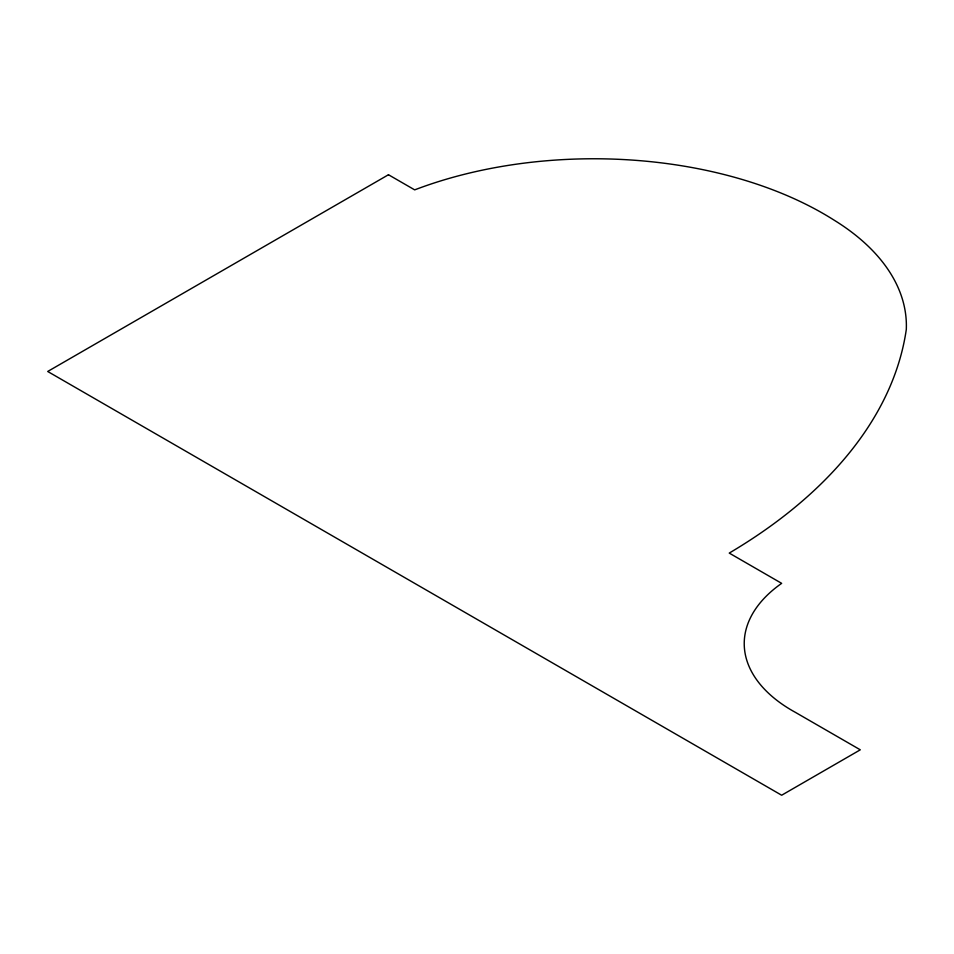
<?xml version="1.0" encoding="UTF-8"?>
<svg xmlns="http://www.w3.org/2000/svg" width="954" height="954" viewBox="0 0 954 954"><rect width="100%" height="100%" fill="white"/><g stroke="black" fill="none" stroke-linecap="round" stroke-linejoin="round"><path stroke-width="1.43" d="M388.469 174.737L47.7 371.476L781.66 795.231L860.293 749.82L795.278 712.292A164.183 94.792 0 0 1 781.66 583.347L729.238 553.082A629.39 363.379 0 0 0 906.3 329.5A267.454 154.417 0 0 0 834.082 220.135A324.73 187.485 0 0 0 414.68 189.87L388.469 174.737"/></g></svg>
